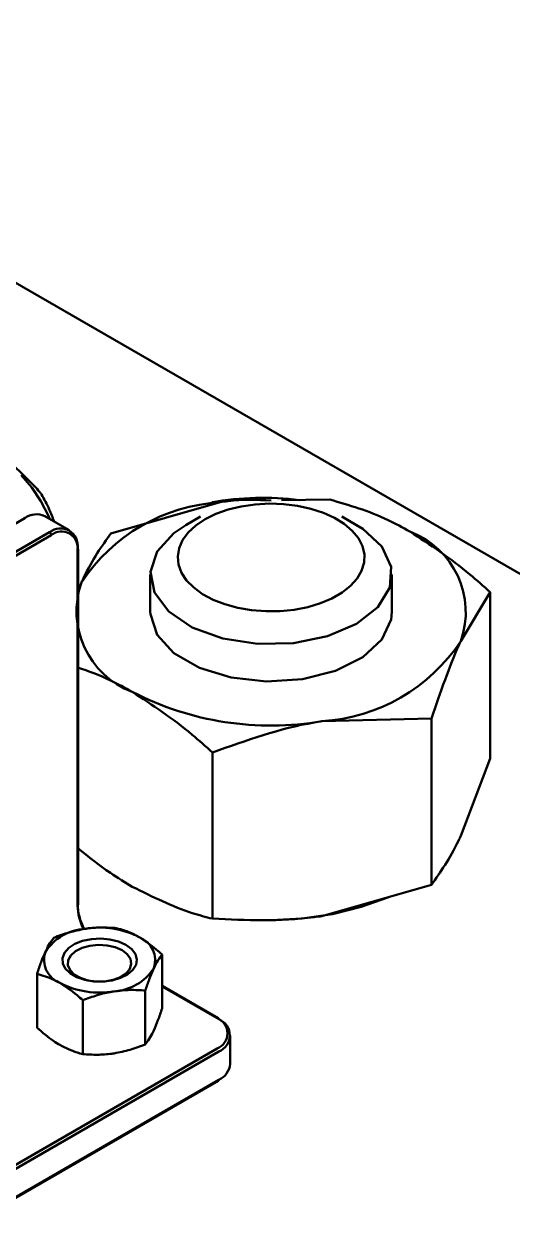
# Model space of a CAD drawing. Header units: millimetres. Extents: x 32504 to 36677, y 41990 to 42879.
# Drawn here: x 33555.94 to 33571.63, y 42745.72 to 42783.83 of the extents above; entities that cross this region are included whole.
import ezdxf

# ---------------------------------------------------------------- set-up
doc = ezdxf.new("R2010")
doc.units = ezdxf.units.MM
doc.layers.add('Net_dam', color=7, linetype='Continuous', lineweight=50)

msp = doc.modelspace()

# ---------------------------------------------------------------- linework, layer by layer
at = {"layer": 'Net_dam'}
for p, q in [((33603.4862, 42747.9057), (33541.2608, 42783.8277)), ((33558.739, 42767.4538), (33562.256, 42768.4577)), ((33564.2207, 42768.5191), (33565.773, 42768.5418)), ((33545.2041, 42761.7301), (33555.9804, 42767.9511)), ((33557.4056, 42767.5578), (33556.6154, 42768.014)), ((33561.6174, 42767.9946), (33561.1436, 42767.7209)), ((33566.6329, 42767.7209), (33566.1591, 42767.9946)), ((33556.7707, 42767.4949), (33545.9944, 42761.2739)), ((33546.0482, 42761.1805), (33556.8246, 42767.4016)), ((33557.6687, 42766.9141), (33557.6687, 42755.507)), ((33557.691, 42755.5381), (33557.691, 42766.9452)), ((33560.0073, 42766.137), (33560.0073, 42764.9411)), ((33567.7692, 42764.9411), (33567.7692, 42766.137)), ((33557.6687, 42765.5454), (33557.7966, 42765.8834)), ((33570.9223, 42765.5692), (33569.9799, 42763.9988)), ((33570.9223, 42760.2304), (33570.9223, 42765.5692)), ((33569.0375, 42761.5085), (33565.5205, 42761.4245)), ((33569.0375, 42756.1697), (33569.0375, 42761.5085)), ((33562.0035, 42755.0817), (33562.0035, 42760.4205)), ((33570.9223, 42760.2304), (33569.9799, 42757.7401)), ((33569.0375, 42756.1697), (33565.5205, 42755.1658)), ((33560.3858, 42752.2005), (33560.3858, 42753.9303)), ((33556.3705, 42751.5794), (33556.3705, 42753.3092)), ((33559.8478, 42751.0415), (33559.8478, 42752.7713)), ((33562.1879, 42751.8869), (33560.3858, 42752.9272)), ((33560.3858, 42752.9015), (33562.1498, 42751.8831)), ((33557.8402, 42750.731), (33557.8402, 42752.4608)), ((33562.5757, 42750.421), (33562.5757, 42751.3336)), ((33562.1498, 42750.9085), (33551.3735, 42744.6874)), ((33551.4274, 42744.5941), (33562.2037, 42750.8152)), ((33551.4116, 42743.6467), (33562.1879, 42749.8677)), ((33562.2037, 42749.9026), (33551.4274, 42743.6816))]:
    msp.add_line(p, q, dxfattribs=at)
at = {"layer": 'Net_dam', "flags": 128}
for points in [[(33556.7859, 42767.9155), (33556.7503, 42767.9975), (33556.4965, 42768.4927), (33556.1982, 42768.9363), (33555.8575, 42769.3252)], [(33561.7669, 42767.9086), (33562.1156, 42768.0812), (33562.5058, 42768.2211), (33562.9285, 42768.3249), (33563.3736, 42768.3902), (33563.8308, 42768.4156), (33564.2893, 42768.4003), (33564.7385, 42768.3449), (33565.1677, 42768.2505), (33565.5669, 42768.1194), (33565.9268, 42767.9546), (33566.2389, 42767.7601), (33566.4959, 42767.5404), (33566.6917, 42767.3005), (33566.8219, 42767.0463), (33566.8833, 42766.7835), (33566.8745, 42766.5184), (33566.7957, 42766.2572), (33566.6488, 42766.006), (33566.4371, 42765.7707), (33566.1657, 42765.5567), (33565.841, 42765.3693), (33565.4704, 42765.2126), (33565.0628, 42765.0904), (33564.6276, 42765.0056), (33564.1752, 42764.9601), (33563.7159, 42764.955), (33563.2608, 42764.9905), (33562.8203, 42765.0656), (33562.4049, 42765.1787), (33562.0242, 42765.327), (33561.6872, 42765.5072), (33561.4019, 42765.715), (33561.1748, 42765.9454), (33561.0113, 42766.1932), (33560.9152, 42766.4525), (33560.8888, 42766.7172), (33560.9327, 42766.9811), (33561.0459, 42767.2381), (33561.2257, 42767.4821), (33561.468, 42767.7073), (33561.7669, 42767.9086)], [(33566.6325, 42764.5528), (33565.7017, 42764.1562), (33564.6098, 42763.9356), (33563.4537, 42763.9106), (33562.3363, 42764.0835), (33561.3568, 42764.4388), (33560.6022, 42764.945), (33560.1395, 42765.5571), (33560.01, 42766.2208), (33560.2251, 42766.8769), (33560.7657, 42767.4674), (33561.1436, 42767.7209)], [(33566.6329, 42767.7209), (33566.8299, 42767.5984), (33567.4454, 42767.0329), (33567.7448, 42766.3878), (33567.7015, 42765.7205), (33567.3195, 42765.0901), (33566.6325, 42764.5528)], [(33560.0073, 42764.9411), (33560.01, 42764.8573), (33560.2251, 42764.2011), (33560.7657, 42763.6107), (33561.5837, 42763.1385), (33562.6065, 42762.8264), (33563.7431, 42762.7022), (33564.8927, 42762.777), (33565.953, 42763.0441), (33566.8299, 42763.4797), (33567.4454, 42764.0452), (33567.7448, 42764.6903), (33567.7692, 42764.9411)], [(33569.0375, 42756.5728), (33569.0454, 42756.5781)], [(33563.8883, 42755.0323), (33563.8883, 42755.0323), (33564.8861, 42755.0877), (33565.8577, 42755.2303), (33566.7801, 42755.4569), (33567.6318, 42755.7621), (33567.6625, 42755.7772)], [(33560.9703, 42755.3926), (33561.002, 42755.3856)], [(33559.2267, 42754.2409), (33558.989, 42754.3473), (33558.7129, 42754.4163), (33558.4158, 42754.4434), (33558.1164, 42754.4271), (33557.8334, 42754.3683), (33557.5846, 42754.2707), (33557.3856, 42754.1404), (33557.2491, 42753.9857), (33557.1835, 42753.8162), (33557.1929, 42753.6427), (33557.2768, 42753.4759), (33557.43, 42753.3265), (33557.6427, 42753.2037), (33557.9016, 42753.1153), (33558.1904, 42753.0668), (33558.4911, 42753.0614), (33558.7846, 42753.0993), (33559.0526, 42753.1781), (33559.2783, 42753.2929), (33559.4473, 42753.4365), (33559.5492, 42753.5999), (33559.5775, 42753.7728), (33559.5305, 42753.9443), (33559.411, 42754.1037), (33559.2267, 42754.2409)], [(33559.0994, 42754.0645), (33559.2672, 42753.9367), (33559.3691, 42753.7875), (33559.3975, 42753.628), (33559.3503, 42753.47), (33559.231, 42753.3252), (33559.0485, 42753.2043), (33558.8162, 42753.1164), (33558.5514, 42753.0679), (33558.2738, 42753.0624), (33558.0039, 42753.1004), (33557.7618, 42753.1789), (33557.5654, 42753.2923), (33557.4293, 42753.4321), (33557.3635, 42753.5879), (33557.373, 42753.7482), (33557.457, 42753.901), (33557.6094, 42754.0351), (33557.8187, 42754.1405), (33558.0696, 42754.2094), (33558.3433, 42754.2366), (33558.6196, 42754.2202), (33558.8781, 42754.1614), (33559.0994, 42754.0645)]]:
    msp.add_lwpolyline(points, dxfattribs=at)
at = {"layer": 'Net_dam'}
for centre, radius, start, end in [((33562.6008, 42762.7109), 5.7572, 93.4335, 146.56112), ((33563.6248, 42758.9173), 9.6808, 83.07015, 99.7711), ((33555.9581, 42767.9199), 0.0383, 54.38242, 114.30712), ((33556.3524, 42767.4318), 0.6388, 65.69288, 125.61758), ((33557.1212, 42767.0651), 0.5546, 350.78596, 129.20329), ((33556.7076, 42767.3962), 0.1171, 2.60548, 57.39452), ((33557.1541, 42766.9976), 0.5213, 350.78596, 129.20329), ((33567.3657, 42764.9226), 2.7726, 340.539, 69.25792), ((33557.6529, 42766.9414), 0.0383, 5.6948, 65.62534), ((33557.6529, 42766.949), 0.0383, 294.37466, 354.3052), ((33560.4108, 42764.9596), 2.7726, 160.539, 249.25792), ((33565.1757, 42767.1713), 5.7572, 273.4335, 326.56112), ((33563.8776, 42770.9649), 9.6808, 242.64283, 279.7711), ((33559.5698, 42755.6295), 1.902, 181.81645, 207.59692), ((33557.6529, 42755.5419), 0.0383, 294.37466, 354.3052), ((33559.4581, 42755.5633), 1.7903, 181.80084, 207.23459), ((33558.0107, 42753.1145), 1.6432, 93.4335, 146.56112), ((33558.3812, 42752.0318), 2.7631, 62.64283, 99.7711), ((33559.3707, 42753.7458), 0.7914, 340.539, 69.25792), ((33557.3856, 42753.7563), 0.7914, 160.539, 249.25792), ((33558.7456, 42754.3876), 1.6432, 273.4335, 326.56112), ((33558.3751, 42755.4703), 2.7631, 242.64283, 279.7711), ((33562.1722, 42751.8519), 0.0383, 65.69288, 125.61758), ((33561.9649, 42751.3958), 0.5212, 290.78342, 69.21658), ((33562.1675, 42751.8566), 0.0365, 352.74417, 55.94365), ((33562.007, 42751.3336), 0.5545, 290.78342, 69.21658), ((33561.9401, 42750.4844), 0.6387, 294.37466, 354.3052), ((33562.1675, 42749.898), 0.0365, 304.05635, 7.25583)]:
    msp.add_arc(centre, radius, start, end, dxfattribs=at)
for points, knots in [([(33556.9185, 42767.839), (33556.8688, 42767.9694), (33556.7519, 42768.2763), (33556.5453, 42768.6705), (33556.3734, 42768.9148), (33555.0697, 42770.1576)], [0, 0, 0, 0, 0.3008824, 0.707802, 1, 1, 1, 1]), ([(33562.256, 42768.4577), (33562.3394, 42768.4706), (33562.8919, 42768.5559), (33563.4333, 42768.5334), (33563.893, 42768.5143)], [0, 0, 0, 0, 0.1510185, 1, 1, 1, 1]), ([(33568.3477, 42767.5155), (33568.1135, 42767.6438), (33567.2421, 42768.1214), (33566.3936, 42768.3642), (33565.773, 42768.5418)], [0, 0, 0, 0, 0.2686336, 1, 1, 1, 1]), ([(33557.7966, 42765.8834), (33557.8189, 42765.9311), (33558.1372, 42766.6101), (33558.449, 42767.0473), (33558.739, 42767.4538)], [0, 0, 0, 0, 0.0702148, 1, 1, 1, 1]), ([(33570.9223, 42765.5692), (33570.7061, 42765.7634), (33569.8669, 42766.5175), (33568.995, 42767.0902), (33568.3477, 42767.5155)], [0, 0, 0, 0, 0.2575513, 1, 1, 1, 1]), ([(33569.9799, 42763.9988), (33569.9576, 42763.9502), (33569.6393, 42763.2581), (33569.3275, 42762.3515), (33569.0375, 42761.5085)], [0, 0, 0, 0, 0.0702148, 1, 1, 1, 1]), ([(33559.4289, 42762.3667), (33559.1947, 42762.4951), (33558.6018, 42762.8201), (33558.0194, 42763.0364), (33557.6687, 42763.1499)], [0, 0, 0, 0, 0.26863361, 0.68043326, 0.68043326, 0.68043326, 0.68043326]), ([(33562.0035, 42760.4205), (33561.7873, 42760.6147), (33560.9481, 42761.3688), (33560.0762, 42761.9415), (33559.4289, 42762.3667)], [0, 0, 0, 0, 0.2575513, 1, 1, 1, 1]), ([(33565.5205, 42761.4245), (33565.4371, 42761.4111), (33564.2495, 42761.2208), (33563.0856, 42760.8061), (33562.0035, 42760.4205)], [0, 0, 0, 0, 0.0702148, 1, 1, 1, 1]), ([(33569.9799, 42757.7401), (33569.9576, 42757.6925), (33569.6393, 42757.0134), (33569.3275, 42756.5762), (33569.0375, 42756.1697)], [0, 0, 0, 0, 0.0702148, 1, 1, 1, 1]), ([(33559.4289, 42756.1081), (33559.1947, 42756.25), (33558.6018, 42756.6096), (33558.0194, 42757.0657), (33557.6687, 42757.3572)], [0, 0, 0, 0, 0.26863361, 0.68043326, 0.68043326, 0.68043326, 0.68043326]), ([(33562.0035, 42755.0817), (33561.7873, 42755.137), (33560.9481, 42755.3519), (33560.0762, 42755.7859), (33559.4289, 42756.1081)], [0, 0, 0, 0, 0.2575513, 1, 1, 1, 1]), ([(33565.5205, 42755.1658), (33565.4371, 42755.1533), (33564.2495, 42754.9762), (33563.0856, 42755.0309), (33562.0035, 42755.0817)], [0, 0, 0, 0, 0.0702148, 1, 1, 1, 1]), ([(33556.9084, 42754.4682), (33557.0715, 42754.5301), (33557.4005, 42754.6551), (33557.7406, 42754.7213), (33557.9123, 42754.7548)], [0, 0, 0, 0, 0.495458, 1, 1, 1, 1]), ([(33557.9123, 42754.7548), (33557.9361, 42754.7583), (33558.1162, 42754.785), (33558.456, 42754.8088), (33558.7618, 42754.7888), (33558.9161, 42754.7788)], [0, 0, 0, 0, 0.07009, 0.5307844, 1, 1, 1, 1]), ([(33559.6509, 42754.4858), (33559.5841, 42754.5224), (33559.3354, 42754.6588), (33559.0932, 42754.7281), (33558.9161, 42754.7788)], [0, 0, 0, 0, 0.26863361, 1, 1, 1, 1]), ([(33556.6395, 42754.02), (33556.6458, 42754.0336), (33556.6941, 42754.1364), (33556.7852, 42754.3039), (33556.8671, 42754.4131), (33556.9084, 42754.4682)], [0, 0, 0, 0, 0.07009, 0.5307844, 1, 1, 1, 1]), ([(33560.3858, 42753.9303), (33560.3241, 42753.9858), (33560.0846, 42754.201), (33559.8357, 42754.3644), (33559.6509, 42754.4858)], [0, 0, 0, 0, 0.25755135, 1, 1, 1, 1]), ([(33556.3705, 42753.3092), (33556.4142, 42753.44), (33556.5023, 42753.704), (33556.5935, 42753.914), (33556.6395, 42754.02)], [0, 0, 0, 0, 0.495458, 1, 1, 1, 1]), ([(33560.3858, 42753.9303), (33560.3421, 42753.8729), (33560.2539, 42753.757), (33560.1628, 42753.5743), (33560.1168, 42753.4821)], [0, 0, 0, 0, 0.495458, 1, 1, 1, 1]), ([(33560.1168, 42753.4821), (33560.1104, 42753.4682), (33560.0621, 42753.363), (33559.9711, 42753.1382), (33559.8892, 42752.8944), (33559.8478, 42752.7713)], [0, 0, 0, 0, 0.07009, 0.5307844, 1, 1, 1, 1]), ([(33557.1053, 42753.0163), (33557.0385, 42753.0529), (33556.7898, 42753.1892), (33556.5476, 42753.2585), (33556.3705, 42753.3092)], [0, 0, 0, 0, 0.2686336, 1, 1, 1, 1]), ([(33557.8402, 42752.4608), (33557.7785, 42752.5162), (33557.539, 42752.7314), (33557.2901, 42752.8949), (33557.1053, 42753.0163)], [0, 0, 0, 0, 0.25755135, 1, 1, 1, 1]), ([(33558.844, 42752.7473), (33558.8202, 42752.7435), (33558.64, 42752.7144), (33558.3003, 42752.6332), (33557.9945, 42752.5186), (33557.8402, 42752.4608)], [0, 0, 0, 0, 0.07009, 0.5307844, 1, 1, 1, 1]), ([(33559.8478, 42752.7713), (33559.6848, 42752.7828), (33559.3558, 42752.806), (33559.0156, 42752.767), (33558.844, 42752.7473)], [0, 0, 0, 0, 0.495458, 1, 1, 1, 1]), ([(33560.3858, 42752.2005), (33560.3421, 42752.0697), (33560.2539, 42751.8057), (33560.1628, 42751.5957), (33560.1168, 42751.4897)], [0, 0, 0, 0, 0.495458, 1, 1, 1, 1]), ([(33557.1053, 42751.0239), (33557.0385, 42751.0644), (33556.7898, 42751.2153), (33556.5476, 42751.4256), (33556.3705, 42751.5794)], [0, 0, 0, 0, 0.26863361, 1, 1, 1, 1]), ([(33560.1168, 42751.4897), (33560.1104, 42751.4762), (33560.0621, 42751.3733), (33559.9711, 42751.2059), (33559.8892, 42751.0966), (33559.8478, 42751.0415)], [0, 0, 0, 0, 0.07009003, 0.53078443, 1, 1, 1, 1]), ([(33557.8402, 42750.731), (33557.7785, 42750.7468), (33557.539, 42750.8081), (33557.2901, 42750.932), (33557.1053, 42751.0239)], [0, 0, 0, 0, 0.25755135, 1, 1, 1, 1]), ([(33559.8478, 42751.0415), (33559.6848, 42750.9796), (33559.3558, 42750.8547), (33559.0156, 42750.7884), (33558.844, 42750.755)], [0, 0, 0, 0, 0.495458, 1, 1, 1, 1]), ([(33558.844, 42750.755), (33558.8202, 42750.7515), (33558.64, 42750.7248), (33558.3003, 42750.7009), (33557.9945, 42750.7209), (33557.8402, 42750.731)], [0, 0, 0, 0, 0.07009, 0.5307844, 1, 1, 1, 1])]:
    msp.add_open_spline(points, degree=3, knots=knots, dxfattribs=at)

doc.saveas('drawing.dxf')
